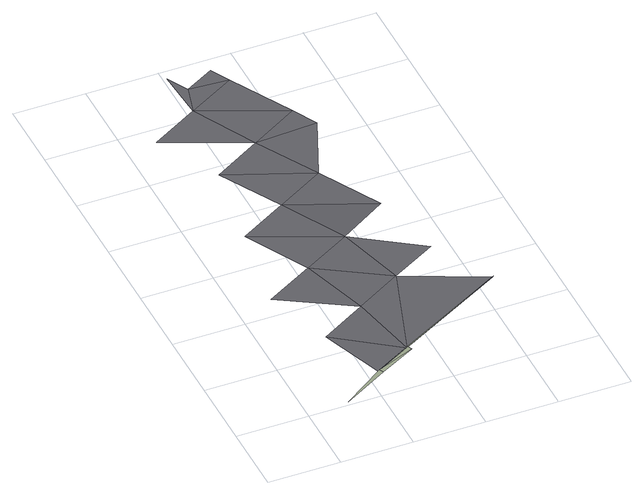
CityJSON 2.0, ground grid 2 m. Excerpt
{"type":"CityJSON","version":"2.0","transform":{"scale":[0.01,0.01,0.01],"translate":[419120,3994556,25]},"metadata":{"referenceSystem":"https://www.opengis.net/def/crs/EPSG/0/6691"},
"CityObjects":{
"road1":{"type":"Road","attributes":{"class":"1040","function":"9020","RoadStructureAttribute.sectionType":"9"},"geometry":[{"type":"MultiSurface","lod":"3","boundaries":[[[0,1,2]],[[3,4,5]],[[6,4,3]],[[3,2,6]],[[2,1,7]],[[2,7,6]],[[5,4,8]],[[9,8,10]],[[11,8,4]],[[11,10,8]],[[12,13,14]],[[14,10,12]],[[15,4,6]],[[11,12,10]],[[16,11,4]],[[13,17,18]],[[19,20,21]],[[12,22,13]],[[23,12,11]],[[18,17,20]],[[21,24,25]],[[13,22,17]],[[21,26,24]],[[27,26,21]],[[17,28,20]],[[21,20,27]],[[29,24,26]],[[27,20,28]]],"semantics":{"surfaces":[{"type":"AuxiliaryTrafficArea","function":"1100"},{"type":"TrafficArea","function":"2000"}],"values":[0,1,0,0,0,0,1,1,1,1,1,1,0,1,1,1,1,1,1,1,1,1,1,1,1,1,1,1]}}]}
},
"vertices":[
[111,4,99],[237,73,103],[231,85,103],[230,86,98],[333,143,98],[166,271,92],[334,141,103],[340,129,103],[293,342,96],[99,462,93],[233,537,96],[421,413,100],[367,611,99],[270,786,102],[136,712,99],[644,309,105],[643,311,100],[404,861,105],[174,962,99],[79,1137,105],[308,1036,104],[212,1212,107],[500,686,106],[549,484,101],[235,1294,109],[203,1352,109],[346,1286,109],[442,1111,109],[480,1042,108],[317,1339,109]
]}
